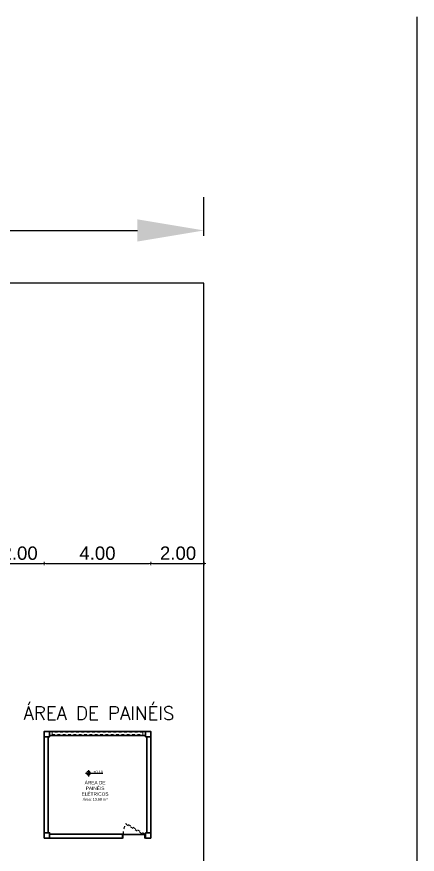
# Model space of a CAD drawing. Header units: millimetres. Extents: x 2823 to 2968, y 1352 to 1452.
# Drawn here: x 2953.11 to 2968.13, y 1420.49 to 1451.91 of the extents above; entities that cross this region are included whole.
import ezdxf

# ---------------------------------------------------------------- set-up
doc = ezdxf.new("R2010")
doc.units = ezdxf.units.MM
doc.header["$LTSCALE"] = 0.03
doc.linetypes.add('Dashed', pattern=[0.75, 0.5, -0.25])
for name, color, linetype, lineweight in [('A-COTAS', 12, 'Continuous', 9), ('A-ESQ-PORTAS', 2, 'Continuous', 18), ('A-ESTRUTURA', 164, 'Continuous', 30), ('A-PAREDE', 5, 'Continuous', 30), ('A-PROJEÇÃO', 251, 'Dashed', 13)]:
    doc.layers.add(name, color=color, linetype=linetype, lineweight=lineweight)
doc.layers.add('A-TEXTO1', color=7, linetype='Continuous', true_color=0x000000)
doc.layers.add('A_PROJEÇÃO', color=7, linetype='Dashed')
doc.layers.add('G_HACHURA', color=9, linetype='Continuous')
doc.styles.add('A2 Arquitetos', font='arial.ttf')
doc.styles.add('Century Gothic', font='arial.ttf')
doc.styles.get("Standard").update_dxf_attribs({"font": 'romans.shx'})
doc.dimstyles.new('COTA_250', dxfattribs={"dimscale": 250, "dimtxt": 0.002, "dimasz": 0.00025, "dimexe": 0.00075, "dimexo": 0.00075, "dimgap": 0.0005, "dimtad": 1, "dimzin": 4, "dimdsep": 46, "dimtxsty": 'Century Gothic', "dimblk": 'PU-Tick', "dimcen": 0.001, "dimdle": 0.00075, "dimse1": 1, "dimse2": 1, "dimclrd": 256, "dimclre": 256, "dimclrt": 256, "dimadec": 0, "dimazin": 0, "dimtfac": 1, "dimtix": 1, "dimtmove": 0, "dimatfit": 3, "dimldrblk": 'DOT', "dimfxl": 1, "dimarcsym": 0})
doc.dimstyles.new('ISO-25', dxfattribs={"dimtxt": 2.5, "dimasz": 2.5, "dimexe": 1.25, "dimexo": 0.625, "dimtad": 1, "dimtxsty": 'Standard', "dimcen": 2.5, "dimadec": 0, "dimazin": 0, "dimtfac": 1, "dimtmove": 0, "dimatfit": 3, "dimfxl": 1, "dimarcsym": 0})

# ---------------------------------------------------------------- blocks, each defined once
blk = doc.blocks.new('pilar')
at = {"layer": 'A-ESTRUTURA'}
blk.add_lwpolyline([(207964.697, 9278584.431), (207964.897, 9278584.431), (207964.897, 9278584.631), (207964.697, 9278584.631)], close=True, dxfattribs=at)
blk = doc.blocks.new('Casa_de_Maquinas')
at = {"layer": 'A-TEXTO1'}
h = blk.add_hatch(color=256, dxfattribs=at)
h.dxf.hatch_style = 1
h.paths.add_polyline_path([(207761.327, 9278490.125), (207761.327, 9278490.197), (207761.399, 9278490.197, -0.414214)])
h.paths.add_polyline_path([(207761.327, 9278490.197), (207761.255, 9278490.197, -0.414214), (207761.327, 9278490.269)])
at = {"layer": 'A-ESQ-PORTAS'}
for points in [[(207762.603, 9278492.632), (207762.633, 9278492.632), (207762.633, 9278492.482), (207762.603, 9278492.482)], [(207763.463, 9278492.632), (207763.433, 9278492.632), (207763.433, 9278492.482), (207763.463, 9278492.482)]]:
    blk.add_lwpolyline(points, dxfattribs=at)
blk.add_lwpolyline([(207762.633, 9278492.512), (207763.433, 9278492.512), (207763.433, 9278492.482), (207762.633, 9278492.482)], close=True, dxfattribs=at)
at = {"layer": 'A-PAREDE'}
for p, q in [((207762.603, 9278492.632), (207762.603, 9278492.482)), ((207763.463, 9278492.632), (207763.463, 9278492.482))]:
    blk.add_line(p, q, dxfattribs=at)
for points in [[(207759.663, 9278488.832), (207759.663, 9278492.432)], [(207759.813, 9278488.832), (207759.813, 9278492.432)], [(207759.863, 9278492.632), (207762.603, 9278492.632)], [(207759.863, 9278492.482), (207762.603, 9278492.482)], [(207763.513, 9278488.832), (207763.513, 9278492.432)], [(207763.663, 9278492.432), (207763.663, 9278488.832)], [(207763.463, 9278488.782), (207759.863, 9278488.782)], [(207763.463, 9278488.632), (207759.863, 9278488.632)]]:
    blk.add_lwpolyline(points, dxfattribs=at)
at = {"layer": 'A-PROJEÇÃO'}
blk.add_lwpolyline([(207759.963, 9278488.752), (207763.363, 9278488.752), (207763.363, 9278488.662), (207759.963, 9278488.662)], close=True, dxfattribs=at)
at = {"layer": 'A-TEXTO1'}
for p, q in [((207761.22, 9278490.197), (207761.867, 9278490.197)), ((207761.327, 9278490.09), (207761.327, 9278490.317))]:
    blk.add_line(p, q, dxfattribs=at)
blk.add_circle((207761.327, 9278490.197), 0.0719, dxfattribs=at)
at = {"layer": 'A_PROJEÇÃO'}
blk.add_lwpolyline([(207762.725, 9278492.108), (207763.418, 9278492.508), (207763.433, 9278492.482), (207762.74, 9278492.082)], close=True, dxfattribs=at)
blk.add_arc((207763.433, 9278492.482), 0.8, 180, 210, dxfattribs=at)
at = {"layer": 'A-ESTRUTURA'}
for p in [(-205.033, -92), (-201.233, -92)]:
    blk.add_blockref('pilar', p, dxfattribs=at)
at = {"layer": 'A-ESTRUTURA', "xscale": -1, "rotation": 180}
for p in [(-205.033, 18557073.263), (-201.233, 18557073.263)]:
    blk.add_blockref('pilar', p, dxfattribs=at)
at = {"layer": 'A-TEXTO1', "ltscale": 0.0005, "extrusion": (0, 0, -1), "insert": (207761.014, 9278491.228), "char_height": 0.1275, "attachment_point": 7, "text_direction": (1, 0, 0), "style": 'A2 Arquitetos'}
blk.add_mtext_dynamic_manual_height_columns('\\pxqc;ÁREA DE PAINÉIS ELÉTRICOS\\P{\\H0.78431x;Área: 13.69 m³}', width=1.11688, gutter_width=30.315, heights=[0], dxfattribs=at)
at = {"layer": 'A-TEXTO1', "extrusion": (0, 0, -1), "insert": (207761.763, 9278490.201), "char_height": 0.1, "attachment_point": 7, "text_direction": (1, 0, 0)}
blk.add_mtext_dynamic_manual_height_columns('\\pxsm1.5,qr;{\\fArial|b0|i0|c0|p34;+0.10}', width=0.1, gutter_width=30.315, heights=[0], dxfattribs=at)
blk = doc.blocks.new('PU-Tick')
for p, q in [((1, 0), (-1, 0)), ((0, -1), (0, 1))]:
    blk.add_line(p, q)
at = {"color": 0, "linetype": 'ByBlock', "const_width": 0.15}
blk.add_lwpolyline([(-0.5, -0.5), (0.5, 0.5)], dxfattribs=at)
blk = doc.blocks.new('*D148')
at = {"layer": 'A-COTAS', "lineweight": -2, "transparency": 16777216}
blk.add_line((2952.199, 1431.4), (2954.074, 1431.4), dxfattribs=at)
at = {"layer": 'Defpoints', "color": 0, "transparency": 16777216}
for p in [(2954.136, 1431.4), (2952.136, 1425.15), (2954.136, 1423.304)]:
    blk.add_point(p, dxfattribs=at)
at = {"layer": 'A-COTAS', "lineweight": -2, "transparency": 16777216, "xscale": 0.0625, "yscale": 0.0625, "zscale": 0.0625, "rotation": 180}
blk.add_blockref('PU-Tick', (2952.136, 1431.4), dxfattribs=at)
at = {"layer": 'A-COTAS', "lineweight": -2, "transparency": 16777216, "xscale": 0.0625, "yscale": 0.0625, "zscale": 0.0625}
blk.add_blockref('PU-Tick', (2954.136, 1431.4), dxfattribs=at)
at = {"layer": 'A-COTAS', "transparency": 16777216, "insert": (2953.215, 1431.781), "char_height": 0.5, "attachment_point": 5, "style": 'Century Gothic'}
blk.add_mtext('2.00', dxfattribs=at)
blk = doc.blocks.new('_Dot')
at = {"layer": 'G_HACHURA', "color": 0, "lineweight": -2}
blk.add_line((-0.5, 0), (-1, 0), dxfattribs=at)
at = {"layer": 'G_HACHURA', "color": 0, "const_width": 0.5}
blk.add_lwpolyline([(-0.25, 0, 1), (0.25, 0, 1)], format="xyb", close=True, dxfattribs=at)
blk = doc.blocks.new('*D149')
at = {"layer": 'A-COTAS', "lineweight": -2, "transparency": 16777216}
blk.add_line((2954.199, 1431.4), (2958.074, 1431.4), dxfattribs=at)
at = {"layer": 'Defpoints', "color": 0, "transparency": 16777216}
for p in [(2958.136, 1431.4), (2954.136, 1425.097), (2958.136, 1425.097)]:
    blk.add_point(p, dxfattribs=at)
at = {"layer": 'A-COTAS', "lineweight": -2, "transparency": 16777216, "xscale": 0.0625, "yscale": 0.0625, "zscale": 0.0625, "rotation": 180}
blk.add_blockref('PU-Tick', (2954.136, 1431.4), dxfattribs=at)
at = {"layer": 'A-COTAS', "lineweight": -2, "transparency": 16777216, "xscale": 0.0625, "yscale": 0.0625, "zscale": 0.0625}
blk.add_blockref('PU-Tick', (2958.136, 1431.4), dxfattribs=at)
at = {"layer": 'A-COTAS', "transparency": 16777216, "insert": (2956.136, 1431.781), "char_height": 0.5, "attachment_point": 5, "style": 'Century Gothic'}
blk.add_mtext('4.00', dxfattribs=at)
blk = doc.blocks.new('*D150')
at = {"layer": 'A-COTAS', "lineweight": -2, "transparency": 16777216}
blk.add_line((2958.199, 1431.4), (2960.07, 1431.4), dxfattribs=at)
at = {"layer": 'Defpoints', "color": 0, "transparency": 16777216}
for p in [(2960.133, 1431.4), (2958.136, 1423.346), (2960.133, 1423.283)]:
    blk.add_point(p, dxfattribs=at)
at = {"layer": 'A-COTAS', "lineweight": -2, "transparency": 16777216, "xscale": 0.0625, "yscale": 0.0625, "zscale": 0.0625, "rotation": 180}
blk.add_blockref('PU-Tick', (2958.136, 1431.4), dxfattribs=at)
at = {"layer": 'A-COTAS', "lineweight": -2, "transparency": 16777216, "xscale": 0.0625, "yscale": 0.0625, "zscale": 0.0625}
blk.add_blockref('PU-Tick', (2960.133, 1431.4), dxfattribs=at)
at = {"layer": 'A-COTAS', "transparency": 16777216, "insert": (2959.159, 1431.781), "char_height": 0.5, "attachment_point": 5, "style": 'Century Gothic'}
blk.add_mtext('2.00', dxfattribs=at)
blk = doc.blocks.new('*D135')
at = {"color": 0, "lineweight": -2, "transparency": 16777216}
for p, q in [((2835.132, 1443.69), (2835.132, 1445.14)), ((2960.132, 1443.69), (2960.132, 1445.14)), ((2837.632, 1443.89), (2957.632, 1443.89))]:
    blk.add_line(p, q, dxfattribs=at)
at = {"color": 0, "transparency": 16777216}
for points in [[(2837.632, 1444.307), (2837.632, 1443.474), (2835.132, 1443.89)], [(2957.632, 1444.307), (2957.632, 1443.474), (2960.132, 1443.89)]]:
    blk.add_solid(points, dxfattribs=at)
at = {"layer": 'Defpoints', "color": 0, "transparency": 16777216}
for p in [(2960.132, 1443.89), (2835.132, 1441.906), (2960.132, 1441.906)]:
    blk.add_point(p, dxfattribs=at)
at = {"color": 0, "transparency": 16777216, "insert": (2897.632, 1445.765), "char_height": 2.5, "attachment_point": 5}
blk.add_mtext('125', dxfattribs=at)
blk = doc.blocks.new('arq geral tgov')
blk.add_line((70.5, -50), (70.5, 50))
blk.add_lwpolyline([(-62.5, 40), (-62.5, -40), (62.5, -40), (62.5, 40)], close=True)
at = {"layer": 'A-PAREDE', "xscale": -1, "rotation": 180}
blk.add_blockref('Casa_de_Maquinas', (-207703.159, 9278511.823), dxfattribs=at)
at = {"layer": 'A-TEXTO1', "color": 12, "true_color": 0xdb0000, "insert": (61.396, 23.629), "char_height": 0.5, "attachment_point": 9, "rotation": 359.9922}
blk.add_mtext_dynamic_manual_height_columns('\\pxqc;ÁREA DE PAINÉIS', width=5.6801, gutter_width=30.315, heights=[0], dxfattribs=at)
dim = blk.add_aligned_dim(p1=(-62.5, 40), p2=(62.5, 40), distance=1.984, dimstyle='ISO-25', override={"dimfxl": 0.2, "dimfxlon": 1})
dim.commit()
dim.dimension.update_dxf_attribs({"geometry": '*D135', "text_midpoint": (0, 43.859), "insert": (-2897.632, -1401.906)})
at = {"layer": 'A-COTAS'}
for base, p1, p2, picture, middle in [((56.505, 29.495), (54.505, 23.245), (56.505, 21.398), '*D148', (55.583, 29.495)), ((62.501, 29.495), (60.505, 21.44), (62.501, 21.378), '*D150', (61.527, 29.495))]:
    dim = blk.add_linear_dim(base=base, p1=p1, p2=p2, dimstyle='COTA_250', dxfattribs=at)
    dim.commit()
    dim.dimension.update_dxf_attribs({"geometry": picture, "text_midpoint": middle, "dimtype": 128, "insert": (-2897.632, -1401.906)})
dim = blk.add_linear_dim(base=(60.505, 29.495), p1=(56.505, 23.192), p2=(60.505, 23.192), dimstyle='COTA_250', dxfattribs=at)
dim.commit()
dim.dimension.update_dxf_attribs({"geometry": '*D149', "text_midpoint": (58.505, 29.875), "insert": (-2897.632, -1401.906)})

msp = doc.modelspace()

# ---------------------------------------------------------------- block references
msp.add_blockref('arq geral tgov', (2897.632, 1401.906))

doc.saveas('drawing.dxf')
